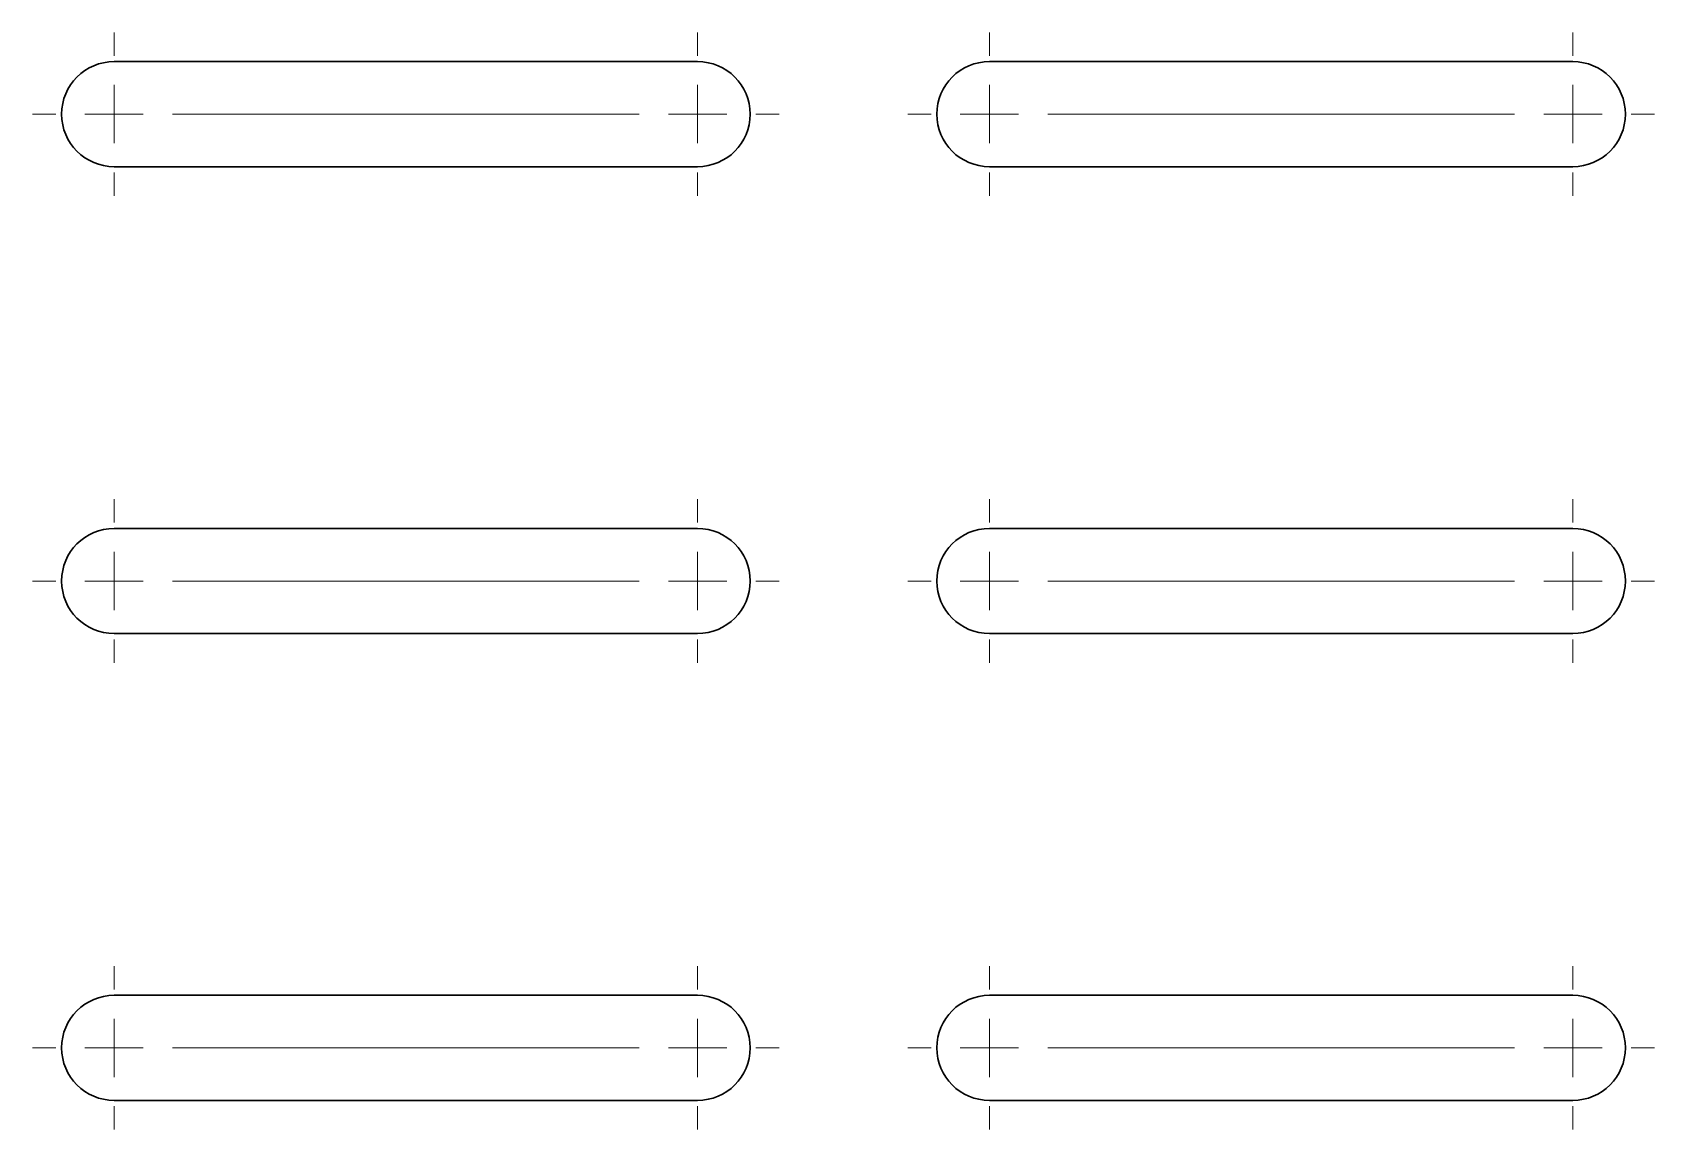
# Model space of a CAD drawing. Header units: millimetres. Extents: x 15 to 913, y -15 to 331.
# Drawn here: x 87.2 to 156.7, y 154.4 to 201.4 of the extents above; entities that cross this region are included whole.
import ezdxf

# ---------------------------------------------------------------- set-up
doc = ezdxf.new("R2010")
doc.units = ezdxf.units.MM
doc.layers.get('0').update_dxf_attribs({"true_color": 0xffffff})

# ---------------------------------------------------------------- blocks, each defined once
blk = doc.blocks.new('SW_CENTERMARKSYMBOL_24')
at = {"color": 0, "linetype": 'Continuous', "lineweight": 0}
for p, q in [((-25, 2.5), (-25, 3.5)), ((0, 2.5), (0, 3.5)), ((-25, 0), (-25, 1.25)), ((0, 0), (0, 1.25)), ((-22.5, 0), (-2.5, 0)), ((-2.5, 0), (-22.5, 0)), ((0, 0), (-1.25, 0)), ((0, 0), (0, -1.25)), ((0, 0), (1.25, 0)), ((2.5, 0), (3.5, 0)), ((-27.5, 0), (-28.5, 0)), ((-25, 0), (-26.25, 0)), ((-25, 0), (-25, -1.25)), ((-25, 0), (-23.75, 0)), ((-22.5, 0), (-21.5, 0)), ((-2.5, 0), (-3.5, 0)), ((-25, -2.5), (-25, -3.5)), ((0, -2.5), (0, -3.5))]:
    blk.add_line(p, q, dxfattribs=at)
blk = doc.blocks.new('SW_CENTERMARKSYMBOL_25')
at = {"color": 0, "linetype": 'Continuous', "lineweight": 0}
for p, q in [((-25, 2.5), (-25, 3.5)), ((0, 2.5), (0, 3.5)), ((-25, 0), (-25, 1.25)), ((0, 0), (0, 1.25)), ((0, 0), (-1.25, 0)), ((0, 0), (0, -1.25)), ((0, 0), (1.25, 0)), ((2.5, 0), (3.5, 0)), ((-27.5, 0), (-28.5, 0)), ((-25, 0), (-26.25, 0)), ((-25, 0), (-25, -1.25)), ((-25, 0), (-23.75, 0)), ((-22.5, 0), (-21.5, 0)), ((-22.5, 0), (-2.5, 0)), ((-2.5, 0), (-22.5, 0)), ((-2.5, 0), (-3.5, 0)), ((-25, -2.5), (-25, -3.5)), ((0, -2.5), (0, -3.5))]:
    blk.add_line(p, q, dxfattribs=at)
blk = doc.blocks.new('SW_CENTERMARKSYMBOL_26')
at = {"color": 0, "linetype": 'Continuous', "lineweight": 0}
for p, q in [((-25, 2.5), (-25, 3.5)), ((0, 2.5), (0, 3.5)), ((-25, 0), (-25, 1.25)), ((0, 0), (0, 1.25)), ((-22.5, 0), (-2.5, 0)), ((-2.5, 0), (-22.5, 0)), ((0, 0), (-1.25, 0)), ((0, 0), (0, -1.25)), ((0, 0), (1.25, 0)), ((2.5, 0), (3.5, 0)), ((-27.5, 0), (-28.5, 0)), ((-25, 0), (-26.25, 0)), ((-25, 0), (-25, -1.25)), ((-25, 0), (-23.75, 0)), ((-22.5, 0), (-21.5, 0)), ((-2.5, 0), (-3.5, 0)), ((-25, -2.5), (-25, -3.5)), ((0, -2.5), (0, -3.5))]:
    blk.add_line(p, q, dxfattribs=at)
blk = doc.blocks.new('SW_CENTERMARKSYMBOL_27')
at = {"color": 0, "linetype": 'Continuous', "lineweight": 0}
for p, q in [((0, 2.5), (0, 3.5)), ((25, 2.5), (25, 3.5)), ((0, 0), (0, 1.25)), ((25, 0), (25, 1.25)), ((-2.5, 0), (-3.5, 0)), ((0, 0), (-1.25, 0)), ((0, 0), (0, -1.25)), ((0, 0), (1.25, 0)), ((2.5, 0), (3.5, 0)), ((2.5, 0), (22.5, 0)), ((22.5, 0), (21.5, 0)), ((25, 0), (23.75, 0)), ((25, 0), (25, -1.25)), ((25, 0), (26.25, 0)), ((27.5, 0), (28.5, 0)), ((0, -2.5), (0, -3.5)), ((25, -2.5), (25, -3.5))]:
    blk.add_line(p, q, dxfattribs=at)
blk = doc.blocks.new('SW_CENTERMARKSYMBOL_28')
at = {"color": 0, "linetype": 'Continuous', "lineweight": 0}
for p, q in [((-25, 2.5), (-25, 3.5)), ((0, 2.5), (0, 3.5)), ((-25, 0), (-25, 1.25)), ((0, 0), (0, 1.25)), ((-22.5, 0), (-2.5, 0)), ((-2.5, 0), (-22.5, 0)), ((0, 0), (-1.25, 0)), ((0, 0), (0, -1.25)), ((0, 0), (1.25, 0)), ((2.5, 0), (3.5, 0)), ((-27.5, 0), (-28.5, 0)), ((-25, 0), (-26.25, 0)), ((-25, 0), (-25, -1.25)), ((-25, 0), (-23.75, 0)), ((-22.5, 0), (-21.5, 0)), ((-2.5, 0), (-3.5, 0)), ((-25, -2.5), (-25, -3.5)), ((0, -2.5), (0, -3.5))]:
    blk.add_line(p, q, dxfattribs=at)
blk = doc.blocks.new('SW_CENTERMARKSYMBOL_29')
at = {"color": 0, "linetype": 'Continuous', "lineweight": 0}
for p, q in [((0, 2.5), (0, 3.5)), ((25, 2.5), (25, 3.5)), ((0, 0), (0, 1.25)), ((25, 0), (25, 1.25)), ((-2.5, 0), (-3.5, 0)), ((0, 0), (-1.25, 0)), ((0, 0), (0, -1.25)), ((0, 0), (1.25, 0)), ((2.5, 0), (3.5, 0)), ((2.5, 0), (22.5, 0)), ((22.5, 0), (21.5, 0)), ((25, 0), (23.75, 0)), ((25, 0), (25, -1.25)), ((25, 0), (26.25, 0)), ((27.5, 0), (28.5, 0)), ((0, -2.5), (0, -3.5)), ((25, -2.5), (25, -3.5))]:
    blk.add_line(p, q, dxfattribs=at)

msp = doc.modelspace()

# ---------------------------------------------------------------- linework, layer by layer
at = {"color": 7, "linetype": 'Continuous', "lineweight": 30, "true_color": 0xffffff}
for p, q in [((115.684443, 200.109797), (90.684444, 200.109797)), ((153.184442, 200.109797), (128.184442, 200.109797)), ((90.684444, 195.609796), (115.684443, 195.609796)), ((128.184442, 195.609796), (153.184442, 195.609796)), ((115.684443, 180.109798), (90.684444, 180.109798)), ((153.184442, 180.109798), (128.184442, 180.109798)), ((90.684444, 175.609798), (115.684443, 175.609798)), ((128.184442, 175.609798), (153.184442, 175.609798)), ((115.684443, 160.109797), (90.684444, 160.109797)), ((153.184442, 160.109797), (128.184442, 160.109797)), ((90.684444, 155.609797), (115.684443, 155.609797)), ((128.184442, 155.609797), (153.184442, 155.609797))]:
    msp.add_line(p, q, dxfattribs=at)
for centre, start, end in [((90.684443, 197.859797), 90, 270), ((115.684443, 197.859797), 270, 90), ((128.184443, 197.859797), 90, 270), ((153.184443, 197.859797), 270, 90), ((90.684443, 177.859797), 90, 270), ((115.684443, 177.859797), 270, 90), ((128.184443, 177.859797), 90, 270), ((153.184443, 177.859797), 270, 90), ((90.684443, 157.859797), 90, 270), ((115.684443, 157.859797), 270, 90), ((128.184443, 157.859797), 90, 270), ((153.184443, 157.859797), 270, 90)]:
    msp.add_arc(centre, 2.25, start, end, dxfattribs=at)

# ---------------------------------------------------------------- block references
at = {"color": 7, "linetype": 'Continuous', "lineweight": 0, "true_color": 0xffffff}
for name, p in [('SW_CENTERMARKSYMBOL_26', (115.684443, 197.859797)), ('SW_CENTERMARKSYMBOL_27', (128.184443, 197.859797)), ('SW_CENTERMARKSYMBOL_25', (115.684443, 177.859797)), ('SW_CENTERMARKSYMBOL_28', (153.184443, 177.859797)), ('SW_CENTERMARKSYMBOL_24', (115.684443, 157.859797)), ('SW_CENTERMARKSYMBOL_29', (128.184443, 157.859797))]:
    msp.add_blockref(name, p, dxfattribs=at)

doc.saveas('drawing.dxf')
